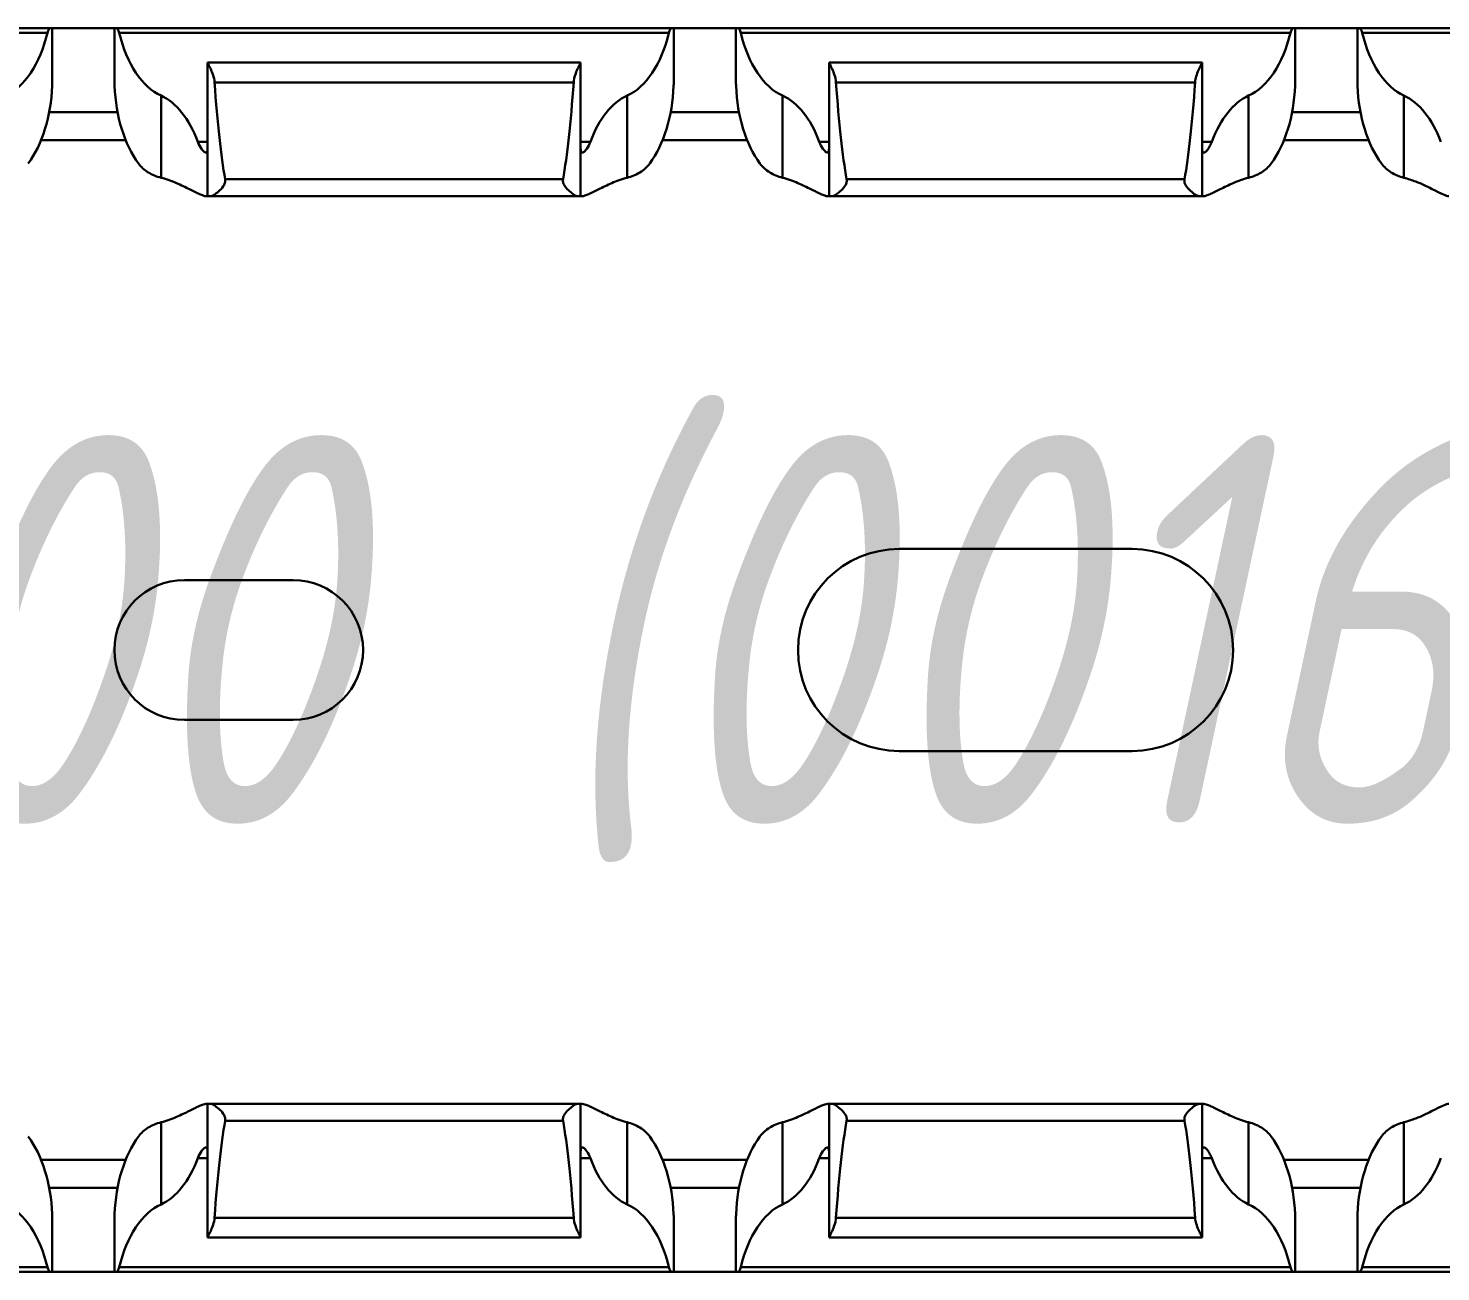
# Model space of a CAD drawing. Header units: millimetres. Extents: x -2573 to 2942, y -1220 to 2800.
# Drawn here: x 2498.38 to 2543.84, y 977.68 to 1017.68 of the extents above; entities that cross this region are included whole.
import ezdxf

# ---------------------------------------------------------------- set-up
doc = ezdxf.new("R2010")
doc.units = ezdxf.units.MM
doc.styles.add('textstyle12', font='isocpeui.ttf', dxfattribs={"width": 0.8})

msp = doc.modelspace()

# ---------------------------------------------------------------- linework, layer by layer
at = {"linetype": 'Continuous', "lineweight": 30}
for p, q in [((2499.092, 1017.677), (2481.225, 1017.677)), ((2499.003, 1017.527), (2481.313, 1017.527)), ((2499.158, 1017.677), (2499.092, 1017.677)), ((2499.158, 1015.947), (2499.158, 1017.677)), ((2501.158, 1017.677), (2499.158, 1017.677)), ((2501.158, 1017.677), (2501.158, 1015.947)), ((2501.158, 1017.677), (2501.225, 1017.677)), ((2519.092, 1017.677), (2501.225, 1017.677)), ((2519.003, 1017.527), (2501.313, 1017.527)), ((2519.158, 1017.677), (2519.092, 1017.677)), ((2519.158, 1015.947), (2519.158, 1017.677)), ((2521.158, 1017.677), (2519.158, 1017.677)), ((2521.158, 1017.677), (2521.158, 1015.947)), ((2521.158, 1017.677), (2521.225, 1017.677)), ((2539.092, 1017.677), (2521.225, 1017.677)), ((2539.003, 1017.527), (2521.313, 1017.527)), ((2539.158, 1017.677), (2539.092, 1017.677)), ((2539.158, 1015.947), (2539.158, 1017.677)), ((2541.158, 1017.677), (2539.158, 1017.677)), ((2541.158, 1017.677), (2541.158, 1015.947)), ((2541.158, 1017.677), (2541.225, 1017.677)), ((2559.092, 1017.677), (2541.225, 1017.677)), ((2559.003, 1017.527), (2541.313, 1017.527)), ((2516.158, 1016.577), (2504.158, 1016.577)), ((2504.158, 1016.577), (2504.158, 1016.574)), ((2504.158, 1012.277), (2504.158, 1016.574)), ((2516.158, 1016.574), (2516.158, 1016.577)), ((2516.158, 1012.277), (2516.158, 1016.574)), ((2536.158, 1016.577), (2524.158, 1016.577)), ((2524.158, 1016.577), (2524.158, 1016.574)), ((2524.158, 1012.277), (2524.158, 1016.574)), ((2536.158, 1016.574), (2536.158, 1016.577)), ((2536.158, 1012.277), (2536.158, 1016.574)), ((2515.937, 1015.938), (2504.379, 1015.938)), ((2535.937, 1015.938), (2524.379, 1015.938)), ((2502.658, 1012.87), (2502.658, 1015.51)), ((2517.658, 1012.87), (2517.658, 1015.51)), ((2522.658, 1012.87), (2522.658, 1015.51)), ((2537.658, 1012.87), (2537.658, 1015.51)), ((2542.658, 1012.87), (2542.658, 1015.51)), ((2501.259, 1014.977), (2499.057, 1014.977)), ((2521.259, 1014.977), (2519.057, 1014.977)), ((2541.259, 1014.977), (2539.057, 1014.977)), ((2498.796, 1014.077), (2501.52, 1014.077)), ((2504.158, 1014.027), (2503.841, 1014.027)), ((2516.475, 1014.027), (2516.158, 1014.027)), ((2518.796, 1014.077), (2521.52, 1014.077)), ((2524.158, 1014.027), (2523.841, 1014.027)), ((2536.475, 1014.027), (2536.158, 1014.027)), ((2538.796, 1014.077), (2541.52, 1014.077)), ((2515.594, 1012.821), (2504.722, 1012.821)), ((2535.594, 1012.821), (2524.722, 1012.821)), ((2504.158, 1012.277), (2504.101, 1012.277)), ((2504.243, 1012.277), (2504.158, 1012.277)), ((2516.074, 1012.277), (2504.243, 1012.277)), ((2516.158, 1012.277), (2516.074, 1012.277)), ((2516.215, 1012.277), (2516.158, 1012.277)), ((2524.158, 1012.277), (2524.101, 1012.277)), ((2524.243, 1012.277), (2524.158, 1012.277)), ((2536.074, 1012.277), (2524.243, 1012.277)), ((2536.158, 1012.277), (2536.074, 1012.277)), ((2536.215, 1012.277), (2536.158, 1012.277)), ((2533.908, 1000.927), (2526.408, 1000.927)), ((2506.908, 999.927), (2503.408, 999.927)), ((2503.408, 995.427), (2506.908, 995.427)), ((2526.408, 994.427), (2533.908, 994.427)), ((2504.158, 983.077), (2504.101, 983.077)), ((2504.158, 983.077), (2504.158, 978.781)), ((2504.243, 983.077), (2504.158, 983.077)), ((2516.074, 983.077), (2504.243, 983.077)), ((2516.158, 983.077), (2516.074, 983.077)), ((2516.158, 983.077), (2516.158, 978.781)), ((2516.215, 983.077), (2516.158, 983.077)), ((2524.158, 983.077), (2524.101, 983.077)), ((2524.158, 983.077), (2524.158, 978.781)), ((2524.243, 983.077), (2524.158, 983.077)), ((2536.074, 983.077), (2524.243, 983.077)), ((2536.158, 983.077), (2536.074, 983.077)), ((2536.158, 983.077), (2536.158, 978.781)), ((2536.215, 983.077), (2536.158, 983.077)), ((2502.658, 982.484), (2502.658, 979.844)), ((2515.594, 982.534), (2504.722, 982.534)), ((2517.658, 982.484), (2517.658, 979.844)), ((2522.658, 982.484), (2522.658, 979.844)), ((2535.594, 982.534), (2524.722, 982.534)), ((2537.658, 982.484), (2537.658, 979.844)), ((2542.658, 982.484), (2542.658, 979.844)), ((2498.796, 981.277), (2501.52, 981.277)), ((2504.158, 981.327), (2503.841, 981.327)), ((2516.475, 981.327), (2516.158, 981.327)), ((2518.796, 981.277), (2521.52, 981.277)), ((2524.158, 981.327), (2523.841, 981.327)), ((2536.475, 981.327), (2536.158, 981.327)), ((2538.796, 981.277), (2541.52, 981.277)), ((2501.259, 980.377), (2499.057, 980.377)), ((2521.259, 980.377), (2519.057, 980.377)), ((2541.259, 980.377), (2539.057, 980.377)), ((2499.158, 977.677), (2499.158, 979.407)), ((2501.158, 979.408), (2501.158, 977.677)), ((2515.937, 979.416), (2504.379, 979.416)), ((2519.158, 977.677), (2519.158, 979.407)), ((2521.158, 979.408), (2521.158, 977.677)), ((2535.937, 979.416), (2524.379, 979.416)), ((2539.158, 977.677), (2539.158, 979.407)), ((2541.158, 979.408), (2541.158, 977.677)), ((2504.158, 978.777), (2504.158, 978.781)), ((2504.158, 978.777), (2516.158, 978.777)), ((2516.158, 978.781), (2516.158, 978.777)), ((2524.158, 978.777), (2524.158, 978.781)), ((2524.158, 978.777), (2536.158, 978.777)), ((2536.158, 978.781), (2536.158, 978.777)), ((2499.003, 977.827), (2481.313, 977.827)), ((2519.003, 977.827), (2501.313, 977.827)), ((2539.003, 977.827), (2521.313, 977.827)), ((2559.003, 977.827), (2541.313, 977.827)), ((2499.092, 977.677), (2481.225, 977.677)), ((2499.158, 977.677), (2499.092, 977.677)), ((2501.158, 977.677), (2499.158, 977.677)), ((2501.158, 977.677), (2501.225, 977.677)), ((2519.092, 977.677), (2501.225, 977.677)), ((2519.158, 977.677), (2519.092, 977.677)), ((2521.158, 977.677), (2519.158, 977.677)), ((2521.158, 977.677), (2521.225, 977.677)), ((2539.092, 977.677), (2521.225, 977.677)), ((2539.158, 977.677), (2539.092, 977.677)), ((2541.158, 977.677), (2539.158, 977.677)), ((2541.158, 977.677), (2541.225, 977.677)), ((2559.092, 977.677), (2541.225, 977.677))]:
    msp.add_line(p, q, dxfattribs=at)
for centre, radius, start, end in [((2526.408, 997.677), 3.25, 90, 270), ((2533.908, 997.677), 3.25, 270, 90), ((2503.408, 997.677), 2.25, 90, 270), ((2506.908, 997.677), 2.25, 270, 90)]:
    msp.add_arc(centre, radius, start, end, dxfattribs=at)
for centre, major_axis, ratio, start_param, end_param in [((2497.158, 1018.865), (0, 3.464), 0.57735, 3.394273, 4.316105), ((2503.158, 1018.865), (0, 3.464), 0.57735, 1.96708, 2.888912), ((2517.158, 1018.865), (0, 3.464), 0.57735, 3.394273, 4.316105), ((2523.158, 1018.865), (0, 3.464), 0.57735, 1.96708, 2.888912), ((2537.158, 1018.865), (0, 3.464), 0.57735, 3.394273, 4.316105), ((2543.158, 1018.865), (0, 3.464), 0.57735, 1.96708, 2.888912), ((2497.158, 1016.065), (0, 3.464), 0.57735, 3.801355, 4.643885), ((2503.158, 1016.065), (0, 3.464), 0.57735, 1.6393, 2.48183), ((2505.158, 1023.108), (0, 11.43), 0.087489, 2.248826, 2.690566), ((2515.158, 1023.108), (0, 11.43), 0.087489, 3.592619, 4.034359), ((2517.158, 1016.065), (0, 3.464), 0.57735, 3.801355, 4.643885), ((2523.158, 1016.065), (0, 3.464), 0.57735, 1.6393, 2.48183), ((2525.158, 1023.108), (0, 11.43), 0.087489, 2.248826, 2.690566), ((2535.158, 1023.108), (0, 11.43), 0.087489, 3.592619, 4.034359), ((2537.158, 1016.065), (0, 3.464), 0.57735, 3.801355, 4.643885), ((2543.158, 1016.065), (0, 3.464), 0.57735, 1.6393, 2.48183), ((2502.158, 1012.156), (0, 3.464), 0.57735, 5.282988, 6.030505), ((2518.158, 1012.156), (0, 3.464), 0.57735, 0.25268, 1.000198), ((2522.158, 1012.156), (0, 3.464), 0.57735, 5.282988, 6.030505), ((2538.158, 1012.156), (0, 3.464), 0.57735, 0.25268, 1.000198), ((2542.158, 1012.156), (0, 3.464), 0.57735, 5.282988, 6.030505), ((2505.158, 972.247), (0, 11.43), 0.087489, 0.451027, 0.892766), ((2515.158, 972.247), (0, 11.43), 0.087489, 5.390419, 5.832158), ((2525.158, 972.247), (0, 11.43), 0.087489, 0.451027, 0.892766), ((2535.158, 972.247), (0, 11.43), 0.087489, 5.390419, 5.832158), ((2497.158, 979.29), (0, 3.464), 0.57735, 4.780893, 5.623423), ((2503.158, 979.29), (0, 3.464), 0.57735, 0.659763, 1.502293), ((2517.158, 979.29), (0, 3.464), 0.57735, 4.780893, 5.623423), ((2523.158, 979.29), (0, 3.464), 0.57735, 0.659763, 1.502293), ((2537.158, 979.29), (0, 3.464), 0.57735, 4.780893, 5.623423), ((2543.158, 979.29), (0, 3.464), 0.57735, 0.659763, 1.502293), ((2502.158, 983.199), (0, 3.464), 0.57735, 3.394273, 4.14179), ((2518.158, 983.199), (0, 3.464), 0.57735, 2.141395, 2.888912), ((2522.158, 983.199), (0, 3.464), 0.57735, 3.394273, 4.14179), ((2538.158, 983.199), (0, 3.464), 0.57735, 2.141395, 2.888912), ((2542.158, 983.199), (0, 3.464), 0.57735, 3.394273, 4.14179), ((2497.158, 976.49), (0, 3.464), 0.57735, 5.108673, 6.030505), ((2503.158, 976.49), (0, 3.464), 0.57735, 0.25268, 1.174513), ((2517.158, 976.49), (0, 3.464), 0.57735, 5.108673, 6.030505), ((2523.158, 976.49), (0, 3.464), 0.57735, 0.25268, 1.174513), ((2537.158, 976.49), (0, 3.464), 0.57735, 5.108673, 6.030505), ((2543.158, 976.49), (0, 3.464), 0.57735, 0.25268, 1.174513)]:
    msp.add_ellipse(centre, major_axis=major_axis, ratio=ratio, start_param=start_param, end_param=end_param, dxfattribs=at)
for points, knots in [([(2499.003, 1017.527), (2499.014, 1017.573), (2499.03, 1017.612), (2499.061, 1017.663), (2499.078, 1017.677), (2499.092, 1017.677)], [0, 0, 0, 0, 0.5, 0.5, 1, 1, 1, 1]), ([(2501.225, 1017.677), (2501.239, 1017.677), (2501.255, 1017.663), (2501.287, 1017.612), (2501.302, 1017.574), (2501.313, 1017.527)], [0, 0, 0, 0, 0.5, 0.5, 1, 1, 1, 1]), ([(2519.003, 1017.527), (2519.014, 1017.573), (2519.03, 1017.612), (2519.061, 1017.663), (2519.078, 1017.677), (2519.092, 1017.677)], [0, 0, 0, 0, 0.5, 0.5, 1, 1, 1, 1]), ([(2521.225, 1017.677), (2521.239, 1017.677), (2521.255, 1017.663), (2521.287, 1017.612), (2521.302, 1017.574), (2521.313, 1017.527)], [0, 0, 0, 0, 0.5, 0.5, 1, 1, 1, 1]), ([(2539.003, 1017.527), (2539.014, 1017.573), (2539.03, 1017.612), (2539.061, 1017.663), (2539.078, 1017.677), (2539.092, 1017.677)], [0, 0, 0, 0, 0.5, 0.5, 1, 1, 1, 1]), ([(2541.225, 1017.677), (2541.235, 1017.674), (2541.255, 1017.666), (2541.288, 1017.613), (2541.305, 1017.556), (2541.313, 1017.527)], [0, 0, 0, 0, 0.335245, 0.670327, 1, 1, 1, 1]), ([(2504.158, 1016.574), (2504.158, 1016.566), (2504.169, 1016.542), (2504.204, 1016.471), (2504.229, 1016.424), (2504.308, 1016.255), (2504.368, 1016.105), (2504.379, 1015.938)], [0, 0, 0, 0, 0.25, 0.25, 0.5, 0.5, 1, 1, 1, 1]), ([(2515.937, 1015.938), (2515.949, 1016.105), (2516.009, 1016.255), (2516.087, 1016.424), (2516.112, 1016.471), (2516.148, 1016.542), (2516.158, 1016.566), (2516.158, 1016.574)], [0, 0, 0, 0, 0.5, 0.5, 0.75, 0.75, 1, 1, 1, 1]), ([(2524.158, 1016.574), (2524.158, 1016.566), (2524.169, 1016.542), (2524.204, 1016.471), (2524.229, 1016.424), (2524.308, 1016.255), (2524.368, 1016.105), (2524.379, 1015.938)], [0, 0, 0, 0, 0.25, 0.25, 0.5, 0.5, 1, 1, 1, 1]), ([(2535.937, 1015.938), (2535.937, 1015.942), (2535.942, 1016.008), (2535.971, 1016.152), (2536.045, 1016.34), (2536.119, 1016.486), (2536.155, 1016.556), (2536.157, 1016.57), (2536.158, 1016.574)], [0, 0, 0, 0, 0.012016, 0.198651, 0.447301, 0.69871, 0.909613, 1, 1, 1, 1]), ([(2499.158, 1015.947), (2499.158, 1015.937), (2499.158, 1015.912), (2499.155, 1015.863), (2499.154, 1015.831), (2499.154, 1015.827)], [0, 0, 0, 0, 0.388497, 0.929494, 1, 1, 1, 1]), ([(2501.163, 1015.827), (2501.162, 1015.839), (2501.161, 1015.88), (2501.158, 1015.925), (2501.159, 1015.942), (2501.159, 1015.947)], [0, 0, 0, 0, 0.232473, 0.777062, 1, 1, 1, 1]), ([(2519.158, 1015.947), (2519.158, 1015.937), (2519.158, 1015.912), (2519.155, 1015.863), (2519.154, 1015.831), (2519.154, 1015.827)], [0, 0, 0, 0, 0.388498, 0.929496, 1, 1, 1, 1]), ([(2521.163, 1015.827), (2521.162, 1015.839), (2521.161, 1015.88), (2521.158, 1015.925), (2521.159, 1015.942), (2521.159, 1015.947)], [0, 0, 0, 0, 0.232474, 0.777062, 1, 1, 1, 1]), ([(2539.158, 1015.947), (2539.158, 1015.937), (2539.158, 1015.912), (2539.155, 1015.863), (2539.154, 1015.831), (2539.154, 1015.827)], [0, 0, 0, 0, 0.388495, 0.929491, 1, 1, 1, 1]), ([(2541.163, 1015.827), (2541.162, 1015.839), (2541.161, 1015.88), (2541.158, 1015.925), (2541.159, 1015.942), (2541.159, 1015.947)], [0, 0, 0, 0, 0.232471, 0.777061, 1, 1, 1, 1]), ([(2503.841, 1014.027), (2503.908, 1013.848), (2504.004, 1013.724), (2504.099, 1013.67), (2504.124, 1013.675), (2504.153, 1013.734), (2504.158, 1013.788), (2504.158, 1013.862)], [0, 0, 0, 0, 0.5, 0.5, 0.75, 0.75, 1, 1, 1, 1]), ([(2516.158, 1013.862), (2516.158, 1013.789), (2516.163, 1013.734), (2516.193, 1013.675), (2516.217, 1013.67), (2516.313, 1013.724), (2516.409, 1013.849), (2516.475, 1014.027)], [0, 0, 0, 0, 0.25, 0.25, 0.5, 0.5, 1, 1, 1, 1]), ([(2523.841, 1014.027), (2523.908, 1013.848), (2524.004, 1013.724), (2524.099, 1013.67), (2524.124, 1013.675), (2524.153, 1013.734), (2524.158, 1013.788), (2524.158, 1013.862)], [0, 0, 0, 0, 0.5, 0.5, 0.75, 0.75, 1, 1, 1, 1]), ([(2536.158, 1013.862), (2536.159, 1013.826), (2536.161, 1013.742), (2536.186, 1013.676), (2536.24, 1013.674), (2536.32, 1013.744), (2536.407, 1013.866), (2536.455, 1013.98), (2536.475, 1014.027)], [0, 0, 0, 0, 0.134582, 0.311259, 0.484398, 0.663814, 0.859547, 1, 1, 1, 1]), ([(2502.658, 1012.87), (2502.51, 1012.907), (2502.37, 1012.963), (2502.124, 1013.115), (2502.018, 1013.213), (2501.932, 1013.327)], [0, 0, 0, 0, 0.5, 0.5, 1, 1, 1, 1]), ([(2518.384, 1013.327), (2518.299, 1013.213), (2518.193, 1013.116), (2517.947, 1012.963), (2517.807, 1012.908), (2517.658, 1012.87)], [0, 0, 0, 0, 0.5, 0.5, 1, 1, 1, 1]), ([(2522.658, 1012.87), (2522.51, 1012.907), (2522.37, 1012.963), (2522.124, 1013.115), (2522.018, 1013.213), (2521.932, 1013.327)], [0, 0, 0, 0, 0.5, 0.5, 1, 1, 1, 1]), ([(2538.384, 1013.327), (2538.299, 1013.213), (2538.193, 1013.116), (2537.947, 1012.963), (2537.807, 1012.908), (2537.658, 1012.87)], [0, 0, 0, 0, 0.5, 0.5, 1, 1, 1, 1]), ([(2542.658, 1012.87), (2542.51, 1012.907), (2542.37, 1012.963), (2542.124, 1013.115), (2542.018, 1013.213), (2541.932, 1013.327)], [0, 0, 0, 0, 0.5, 0.5, 1, 1, 1, 1]), ([(2504.101, 1012.277), (2504.079, 1012.277), (2504.05, 1012.283), (2503.981, 1012.306), (2503.941, 1012.322), (2503.805, 1012.382), (2503.695, 1012.438), (2503.443, 1012.564), (2503.304, 1012.633), (2503, 1012.764), (2502.834, 1012.826), (2502.658, 1012.87)], [0, 0, 0, 0, 0.125, 0.125, 0.25, 0.25, 0.5, 0.5, 0.75, 0.75, 1, 1, 1, 1]), ([(2504.722, 1012.821), (2504.73, 1012.781), (2504.726, 1012.739), (2504.702, 1012.661), (2504.682, 1012.627), (2504.616, 1012.53), (2504.564, 1012.478), (2504.461, 1012.386), (2504.41, 1012.349), (2504.317, 1012.294), (2504.275, 1012.277), (2504.243, 1012.277)], [0, 0, 0, 0, 0.125, 0.125, 0.25, 0.25, 0.5, 0.5, 0.75, 0.75, 1, 1, 1, 1]), ([(2516.074, 1012.277), (2516.041, 1012.277), (2515.999, 1012.294), (2515.906, 1012.349), (2515.855, 1012.387), (2515.753, 1012.478), (2515.7, 1012.531), (2515.634, 1012.627), (2515.615, 1012.662), (2515.59, 1012.739), (2515.587, 1012.781), (2515.594, 1012.821)], [0, 0, 0, 0, 0.25, 0.25, 0.5, 0.5, 0.75, 0.75, 0.875, 0.875, 1, 1, 1, 1]), ([(2517.658, 1012.87), (2517.481, 1012.826), (2517.316, 1012.764), (2517.013, 1012.633), (2516.872, 1012.563), (2516.623, 1012.439), (2516.511, 1012.382), (2516.376, 1012.322), (2516.336, 1012.306), (2516.266, 1012.283), (2516.237, 1012.277), (2516.215, 1012.277)], [0, 0, 0, 0, 0.25, 0.25, 0.5, 0.5, 0.75, 0.75, 0.875, 0.875, 1, 1, 1, 1]), ([(2524.101, 1012.277), (2524.079, 1012.277), (2524.05, 1012.283), (2523.981, 1012.306), (2523.941, 1012.322), (2523.805, 1012.382), (2523.695, 1012.438), (2523.443, 1012.564), (2523.304, 1012.633), (2523, 1012.764), (2522.834, 1012.826), (2522.658, 1012.87)], [0, 0, 0, 0, 0.125, 0.125, 0.25, 0.25, 0.5, 0.5, 0.75, 0.75, 1, 1, 1, 1]), ([(2524.722, 1012.821), (2524.73, 1012.781), (2524.726, 1012.739), (2524.702, 1012.661), (2524.682, 1012.627), (2524.616, 1012.53), (2524.564, 1012.478), (2524.461, 1012.386), (2524.41, 1012.349), (2524.317, 1012.294), (2524.275, 1012.277), (2524.243, 1012.277)], [0, 0, 0, 0, 0.125, 0.125, 0.25, 0.25, 0.5, 0.5, 0.75, 0.75, 1, 1, 1, 1]), ([(2536.074, 1012.277), (2536.05, 1012.282), (2535.992, 1012.292), (2535.864, 1012.377), (2535.735, 1012.491), (2535.643, 1012.607), (2535.598, 1012.699), (2535.587, 1012.772), (2535.592, 1012.809), (2535.594, 1012.821)], [0, 0, 0, 0, 0.163827, 0.401486, 0.643557, 0.778468, 0.884698, 0.962577, 1, 1, 1, 1]), ([(2537.658, 1012.87), (2537.481, 1012.826), (2537.316, 1012.764), (2537.013, 1012.633), (2536.872, 1012.563), (2536.623, 1012.439), (2536.511, 1012.382), (2536.376, 1012.322), (2536.336, 1012.306), (2536.266, 1012.283), (2536.237, 1012.277), (2536.215, 1012.277)], [0, 0, 0, 0, 0.25, 0.25, 0.5, 0.5, 0.75, 0.75, 0.875, 0.875, 1, 1, 1, 1]), ([(2544.101, 1012.277), (2544.091, 1012.278), (2544.04, 1012.281), (2543.879, 1012.345), (2543.535, 1012.518), (2543.118, 1012.73), (2542.786, 1012.831), (2542.658, 1012.87)], [0, 0, 0, 0, 0.051352, 0.271581, 0.516005, 0.812732, 1, 1, 1, 1]), ([(2504.101, 983.077), (2504.079, 983.077), (2504.05, 983.071), (2503.981, 983.049), (2503.941, 983.033), (2503.805, 982.972), (2503.695, 982.916), (2503.443, 982.79), (2503.304, 982.722), (2503, 982.591), (2502.834, 982.529), (2502.658, 982.484)], [0, 0, 0, 0, 0.125, 0.125, 0.25, 0.25, 0.5, 0.5, 0.75, 0.75, 1, 1, 1, 1]), ([(2504.722, 982.534), (2504.73, 982.574), (2504.726, 982.616), (2504.702, 982.694), (2504.682, 982.728), (2504.616, 982.825), (2504.564, 982.877), (2504.461, 982.968), (2504.41, 983.006), (2504.317, 983.061), (2504.275, 983.077), (2504.243, 983.077)], [0, 0, 0, 0, 0.125, 0.125, 0.25, 0.25, 0.5, 0.5, 0.75, 0.75, 1, 1, 1, 1]), ([(2516.074, 983.077), (2516.041, 983.077), (2515.999, 983.061), (2515.906, 983.006), (2515.855, 982.968), (2515.753, 982.877), (2515.7, 982.824), (2515.634, 982.728), (2515.615, 982.693), (2515.59, 982.616), (2515.587, 982.574), (2515.594, 982.534)], [0, 0, 0, 0, 0.25, 0.25, 0.5, 0.5, 0.75, 0.75, 0.875, 0.875, 1, 1, 1, 1]), ([(2517.658, 982.484), (2517.481, 982.529), (2517.316, 982.591), (2517.013, 982.722), (2516.872, 982.791), (2516.623, 982.916), (2516.511, 982.973), (2516.376, 983.033), (2516.336, 983.049), (2516.266, 983.071), (2516.237, 983.077), (2516.215, 983.077)], [0, 0, 0, 0, 0.25, 0.25, 0.5, 0.5, 0.75, 0.75, 0.875, 0.875, 1, 1, 1, 1]), ([(2524.101, 983.077), (2524.079, 983.077), (2524.05, 983.071), (2523.981, 983.049), (2523.941, 983.033), (2523.805, 982.972), (2523.695, 982.916), (2523.443, 982.79), (2523.304, 982.722), (2523, 982.591), (2522.834, 982.529), (2522.658, 982.484)], [0, 0, 0, 0, 0.125, 0.125, 0.25, 0.25, 0.5, 0.5, 0.75, 0.75, 1, 1, 1, 1]), ([(2524.722, 982.534), (2524.73, 982.574), (2524.726, 982.616), (2524.702, 982.694), (2524.682, 982.728), (2524.616, 982.825), (2524.564, 982.877), (2524.461, 982.968), (2524.41, 983.006), (2524.317, 983.061), (2524.275, 983.077), (2524.243, 983.077)], [0, 0, 0, 0, 0.125, 0.125, 0.25, 0.25, 0.5, 0.5, 0.75, 0.75, 1, 1, 1, 1]), ([(2536.074, 983.077), (2536.05, 983.073), (2535.992, 983.063), (2535.864, 982.978), (2535.735, 982.864), (2535.643, 982.748), (2535.598, 982.656), (2535.587, 982.583), (2535.592, 982.546), (2535.594, 982.534)], [0, 0, 0, 0, 0.163827, 0.401486, 0.643557, 0.778468, 0.884698, 0.962577, 1, 1, 1, 1]), ([(2537.658, 982.484), (2537.481, 982.529), (2537.316, 982.591), (2537.013, 982.722), (2536.872, 982.791), (2536.623, 982.916), (2536.511, 982.973), (2536.376, 983.033), (2536.336, 983.049), (2536.266, 983.071), (2536.237, 983.077), (2536.215, 983.077)], [0, 0, 0, 0, 0.25, 0.25, 0.5, 0.5, 0.75, 0.75, 0.875, 0.875, 1, 1, 1, 1]), ([(2544.101, 983.077), (2544.091, 983.077), (2544.04, 983.074), (2543.879, 983.01), (2543.535, 982.837), (2543.118, 982.625), (2542.786, 982.524), (2542.658, 982.484)], [0, 0, 0, 0, 0.051352, 0.271581, 0.516005, 0.812732, 1, 1, 1, 1]), ([(2502.658, 982.484), (2502.51, 982.447), (2502.37, 982.391), (2502.124, 982.239), (2502.018, 982.142), (2501.932, 982.027)], [0, 0, 0, 0, 0.5, 0.5, 1, 1, 1, 1]), ([(2518.384, 982.027), (2518.299, 982.142), (2518.193, 982.239), (2517.947, 982.392), (2517.807, 982.447), (2517.658, 982.484)], [0, 0, 0, 0, 0.5, 0.5, 1, 1, 1, 1]), ([(2522.658, 982.484), (2522.51, 982.447), (2522.37, 982.391), (2522.124, 982.239), (2522.018, 982.142), (2521.932, 982.027)], [0, 0, 0, 0, 0.5, 0.5, 1, 1, 1, 1]), ([(2538.384, 982.027), (2538.299, 982.142), (2538.193, 982.239), (2537.947, 982.392), (2537.807, 982.447), (2537.658, 982.484)], [0, 0, 0, 0, 0.5, 0.5, 1, 1, 1, 1]), ([(2542.658, 982.484), (2542.51, 982.447), (2542.37, 982.391), (2542.124, 982.239), (2542.018, 982.142), (2541.932, 982.027)], [0, 0, 0, 0, 0.5, 0.5, 1, 1, 1, 1]), ([(2503.841, 981.327), (2503.908, 981.507), (2504.004, 981.631), (2504.099, 981.685), (2504.124, 981.68), (2504.153, 981.621), (2504.158, 981.567), (2504.158, 981.492)], [0, 0, 0, 0, 0.5, 0.5, 0.75, 0.75, 1, 1, 1, 1]), ([(2516.158, 981.492), (2516.158, 981.566), (2516.163, 981.62), (2516.193, 981.68), (2516.217, 981.685), (2516.313, 981.63), (2516.409, 981.506), (2516.475, 981.327)], [0, 0, 0, 0, 0.25, 0.25, 0.5, 0.5, 1, 1, 1, 1]), ([(2523.841, 981.327), (2523.908, 981.507), (2524.004, 981.631), (2524.099, 981.685), (2524.124, 981.68), (2524.153, 981.621), (2524.158, 981.567), (2524.158, 981.492)], [0, 0, 0, 0, 0.5, 0.5, 0.75, 0.75, 1, 1, 1, 1]), ([(2536.158, 981.492), (2536.159, 981.529), (2536.161, 981.613), (2536.186, 981.679), (2536.24, 981.681), (2536.32, 981.611), (2536.407, 981.489), (2536.455, 981.375), (2536.475, 981.327)], [0, 0, 0, 0, 0.134582, 0.311259, 0.484398, 0.663814, 0.859547, 1, 1, 1, 1]), ([(2499.158, 979.407), (2499.158, 979.418), (2499.158, 979.442), (2499.155, 979.491), (2499.154, 979.524), (2499.154, 979.527)], [0, 0, 0, 0, 0.388497, 0.929494, 1, 1, 1, 1]), ([(2501.163, 979.527), (2501.162, 979.515), (2501.161, 979.475), (2501.158, 979.43), (2501.159, 979.413), (2501.159, 979.408)], [0, 0, 0, 0, 0.232473, 0.777062, 1, 1, 1, 1]), ([(2504.158, 978.781), (2504.158, 978.789), (2504.169, 978.813), (2504.204, 978.884), (2504.229, 978.931), (2504.308, 979.1), (2504.368, 979.25), (2504.379, 979.416)], [0, 0, 0, 0, 0.25, 0.25, 0.5, 0.5, 1, 1, 1, 1]), ([(2515.937, 979.416), (2515.949, 979.25), (2516.009, 979.1), (2516.087, 978.931), (2516.112, 978.884), (2516.148, 978.813), (2516.158, 978.789), (2516.158, 978.781)], [0, 0, 0, 0, 0.5, 0.5, 0.75, 0.75, 1, 1, 1, 1]), ([(2519.158, 979.407), (2519.158, 979.418), (2519.158, 979.442), (2519.155, 979.491), (2519.154, 979.524), (2519.154, 979.527)], [0, 0, 0, 0, 0.388498, 0.929496, 1, 1, 1, 1]), ([(2521.163, 979.527), (2521.162, 979.515), (2521.161, 979.475), (2521.158, 979.43), (2521.159, 979.413), (2521.159, 979.408)], [0, 0, 0, 0, 0.232474, 0.777062, 1, 1, 1, 1]), ([(2524.158, 978.781), (2524.158, 978.789), (2524.169, 978.813), (2524.204, 978.884), (2524.229, 978.931), (2524.308, 979.1), (2524.368, 979.25), (2524.379, 979.416)], [0, 0, 0, 0, 0.25, 0.25, 0.5, 0.5, 1, 1, 1, 1]), ([(2535.937, 979.416), (2535.937, 979.412), (2535.942, 979.347), (2535.971, 979.203), (2536.045, 979.015), (2536.119, 978.869), (2536.155, 978.799), (2536.157, 978.785), (2536.158, 978.781)], [0, 0, 0, 0, 0.012016, 0.198651, 0.447301, 0.69871, 0.909613, 1, 1, 1, 1]), ([(2539.158, 979.407), (2539.158, 979.418), (2539.158, 979.442), (2539.155, 979.491), (2539.154, 979.524), (2539.154, 979.527)], [0, 0, 0, 0, 0.388495, 0.929491, 1, 1, 1, 1]), ([(2541.163, 979.527), (2541.162, 979.515), (2541.161, 979.475), (2541.158, 979.43), (2541.159, 979.413), (2541.159, 979.408)], [0, 0, 0, 0, 0.232471, 0.777061, 1, 1, 1, 1]), ([(2499.003, 977.827), (2499.014, 977.781), (2499.03, 977.743), (2499.061, 977.691), (2499.078, 977.677), (2499.092, 977.677)], [0, 0, 0, 0, 0.5, 0.5, 1, 1, 1, 1]), ([(2501.225, 977.677), (2501.239, 977.677), (2501.255, 977.692), (2501.287, 977.743), (2501.302, 977.781), (2501.313, 977.827)], [0, 0, 0, 0, 0.5, 0.5, 1, 1, 1, 1]), ([(2519.003, 977.827), (2519.014, 977.781), (2519.03, 977.743), (2519.061, 977.691), (2519.078, 977.677), (2519.092, 977.677)], [0, 0, 0, 0, 0.5, 0.5, 1, 1, 1, 1]), ([(2521.225, 977.677), (2521.239, 977.677), (2521.255, 977.692), (2521.287, 977.743), (2521.302, 977.781), (2521.313, 977.827)], [0, 0, 0, 0, 0.5, 0.5, 1, 1, 1, 1]), ([(2539.003, 977.827), (2539.014, 977.781), (2539.03, 977.743), (2539.061, 977.691), (2539.078, 977.677), (2539.092, 977.677)], [0, 0, 0, 0, 0.5, 0.5, 1, 1, 1, 1]), ([(2541.225, 977.677), (2541.235, 977.681), (2541.255, 977.689), (2541.288, 977.742), (2541.305, 977.799), (2541.313, 977.827)], [0, 0, 0, 0, 0.335245, 0.670327, 1, 1, 1, 1])]:
    msp.add_open_spline(points, degree=3, knots=knots, dxfattribs=at)

# ---------------------------------------------------------------- texts
at = {"color": 1, "lineweight": 40, "style": 'textstyle12', "width": 0.8}
msp.add_text('короб 40х100 (00161RL)', height=12.5, dxfattribs=at).set_placement((2430.342, 992.09))

doc.saveas('drawing.dxf')
